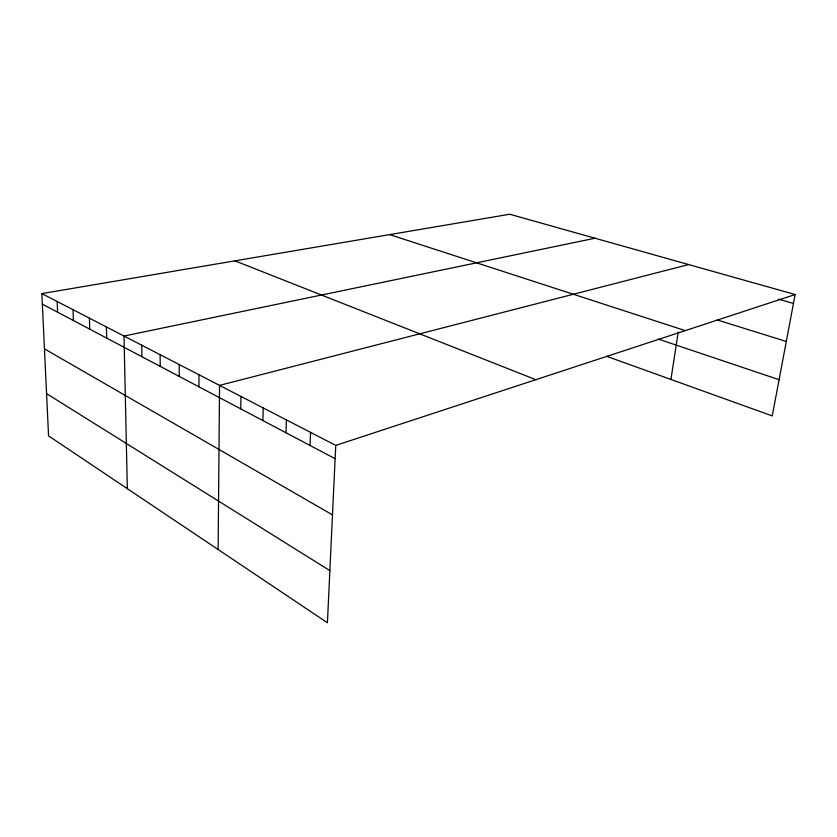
<?xml version="1.0" encoding="UTF-8"?>
<svg xmlns="http://www.w3.org/2000/svg" width="837" height="837" viewBox="0 0 837 837"><rect width="100%" height="100%" fill="white"/><g stroke="black" fill="none" stroke-linecap="round" stroke-linejoin="round"><path stroke-width="1.26" d="M198.955 386.82L198.986 374.756M218.122 549.532L219.556 385.386L688.61 264.565M240.753 408.874L240.941 396.435M262.912 420.582L263.205 407.933M285.992 432.76L286.38 419.902M310.046 445.462L310.548 432.384M41.85 293.599L335.752 445.399L327.413 622.759L48.567 435.899L41.85 293.599L509.712 214.241L795.15 294.53L772.248 415.916L606.668 356.332M670.929 379.454L678.2 332.184M335.752 445.399L795.15 294.53M594.992 238.231L124.012 336.035L127.329 488.682M778.546 299.175L793.466 303.465M717.163 319.943L786.299 341.465M389.644 234.601L685.273 330.615M658.363 339.111L779.09 379.695M234.946 260.851L535.847 379.695M42.342 304.134L335.135 458.707M44.455 348.862L332.488 514.881M46.569 393.641L329.862 570.625M57.157 301.508L57.617 312.191M73.007 309.69L73.415 320.54M89.402 318.165L89.758 329.171M106.393 326.943L106.697 338.106M141.735 345.189L141.924 356.708M160.118 354.689L160.233 366.376M179.181 364.534L179.233 376.399"/></g></svg>
